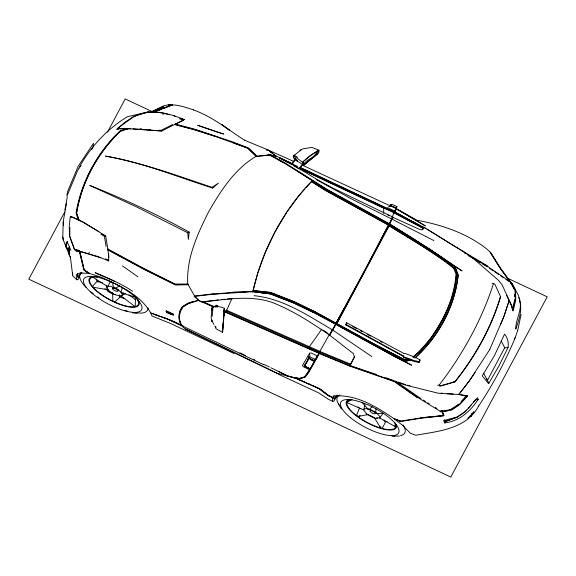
<?xml version="1.0" encoding="UTF-8"?>
<svg xmlns="http://www.w3.org/2000/svg" width="576" height="576" viewBox="0 0 576 576"><rect width="100%" height="100%" fill="white"/><g stroke="black" fill="none" stroke-linecap="round" stroke-linejoin="round"><path stroke-width="0.86" d="M69.862 227.462L69.804 236.347L74.714 249.797L100.915 257.89M213.098 306.288L213.041 307.613L213.098 306.288L217.627 306.166L224.41 308.21L224.107 314.489M335.556 324.67L335.563 324.259L313.841 312.674L293.681 303.012L270.36 293.947L253.058 291.701L213.581 294.163L194.119 296.41L199.534 300.982L202.032 302.083C225.115 299.686 249.055 294.754 271.699 302.256C292.45 310.306 311.184 322.459 329.422 335.045L335.887 324.418L335.477 324.576M108.785 257.45L107.892 249.048L144.626 268.848L175.018 284.047L187.776 283.997L194.551 295.927L198.598 300.413L213.25 306.864M119.722 294.804L119.678 297.461L114.854 301.838L113.818 301.651L112.896 300.917L112.514 292.32M106.56 285.271L107.323 289.642L114.264 294.523L121.27 296.165L135.209 306.698L135.475 299.506L128.837 294.869M215.921 326.779L215.87 328.666L222.516 332.338L224.064 315.13M222.509 332.323L223.618 317.045M222.602 331.236L223.128 323.23M317.239 150.502C316.778 157.01 307.21 158.825 304.049 163.778L303.293 164.275L304.236 164.714L317.11 154.181C322.97 144.886 303.574 160.927 303.185 161.849L304.236 164.714M299.88 150.278L303.25 148.788L311.875 147.42L318.982 150.206L318.931 152.1L317.801 153.763L303.674 165.319L302.53 162.18L293.609 155.794L301.342 149.71M403.337 356.429L345.773 324.85L346.644 322.733L404.489 353.786L405.101 353.441L415.246 357.271L419.954 359.87L419.933 360.792L418.99 362.549L413.546 361.325L403.402 357.494L403.351 355.91L345.787 324.338M346.63 323.244L346.644 322.733M403.402 357.494L403.351 355.91M418.99 362.549L419.954 359.87M66.19 247.378L63.317 239.911L62.791 237.031L63.202 221.933M217.541 307.015L213.048 306.749L211.91 307.822L211.982 310.198M395.093 423.986L395.777 426.874L379.663 417.982L379.714 416.506C376.769 412.236 371.714 409.946 366.854 408.622L364.536 408.874L363.629 409.918L347.278 402.689M224.15 313.639L224.33 309.262L224.251 310.032M212.242 316.267L213.048 306.749M224.021 315.562L224.165 313.949M211.91 307.822L211.147 317.851L211.946 321.473M223.61 317.311L224.41 308.21M456.372 273.175C455.623 297.691 443.239 320.004 429.826 339.847M212.083 320.126L211.954 321.422L212.004 320.976L213.991 324.511M252.77 292.068L253.08 290.455C262.469 249.919 282.398 211.622 311.321 181.591L312.278 180.54L326.066 189.346L348.005 201.42M105.631 235.922L82.966 222.012L73.886 217.843L70.51 216.49L70.229 216.886L69.242 226.195L69.574 236.239L74.477 249.689L97.798 256.478L108.734 260.921L108.677 254.254M189.187 232.092L188.366 239.4L187.747 232.762L136.613 206.906L89.798 185.422C123.804 198.936 157.19 214.438 189.187 232.092L187.747 232.762M500.407 268.69L512.618 285.25L510.034 281.131M310.781 367.675L310.082 369.014C309.326 368.114 303.394 367.121 305.071 365.436L307.951 360.115L308.858 356.782L307.728 360.007L304.258 365.638L305.071 366.71L310.046 369.072L310.687 367.841M92.974 147.463L93.492 143.251L78.077 166.478L67.435 191.945L66.917 196.157L77.558 170.69L79.049 168.444M179.316 317.75L180.137 312.07L182.88 307.037L188.395 303.653L198.598 300.413M222.61 331.25L222.696 330.66M521.1 314.525L517.666 330.566M475.085 372.499L469.382 380.837L458.806 394.51L438.228 393.214L405.418 385.049L349.783 365.796L354.348 356.81L353.34 353.534L329.724 335.268L329.796 334.85M375.941 408.694L375.79 412.344L376.308 413.46L383.558 413.59M64.858 210.017L67.327 196.884M297.619 157.327L294.12 155.203L293.861 156.528L293.609 155.794M66.492 203.242L63.18 221.803L63.526 225.382M324.209 391.982L328.313 395.309L332.719 397.44L332.28 399.06L332.834 401.429L333.842 401.083L337.342 395.143L335.11 398.707L334.102 399.06L333.547 396.684M333.9 395.28L333.655 397.678L334.145 398.981L336.917 395.201M512.302 309.622L514.778 299.412M492.041 283.442L493.538 283.428C481.817 320.062 462.506 354.701 439.106 385.178L437.602 385.193M312.264 180.634L325.951 189.367L389.16 224.064L392.609 216.929L332.784 188.071L317.477 179.748L291.78 164.11L279.302 157.651M311.551 181.418L325.303 190.102L389.282 225.554L336.65 323.942L336.06 323.323L363.362 273.326L389.081 224.042L363.146 273.29L335.498 324.209L336.132 323.215L314.489 311.58L294.156 301.81L270.504 292.514L253.152 290.585L257.674 273.478M500.53 324.821L504.108 315.864L509.206 300.305L502.121 284.825L498.564 280.426L473.177 258.386L463.738 251.82L423.95 227.16L422.28 229.831L419.724 229.457L392.695 217.267L389.592 223.87L430.632 249.617L462.103 270.965C437.861 255.542 414.454 238.536 389.412 224.23L388.361 225.302C410.45 239.112 433.505 251.806 453.708 268.373L456.149 274.234C453.254 305.755 436.651 336.37 412.913 357.113M370.613 410.443L371.023 409.889M364.954 404.755L363.629 409.918L366.977 414.439L374.99 418.471L379.836 417.816M493.538 283.428L494.921 284.306L500.609 296.755C491.45 327.823 475.272 356.587 455.098 381.83L440.827 385.963L439.33 385.978M226.368 310.126L319.702 351.259L319.025 353.11L224.093 311.256M319.896 352.346L319.594 353.354L349.898 365.854L350.532 364.097L320.227 351.598L319.896 352.346L350.208 364.846M118.951 128.729L117.418 128.808L124.826 122.299L133.618 116.532L148.212 111.874L154.303 111.766L163.418 113.198L173.254 115.438L184.385 119.513L161.741 131.033L132.883 128.779M336.175 323.482L314.554 311.465L294.228 301.694L270.605 292.406L253.152 290.585M395.971 208.526L393.934 212.954L394.69 212.861L423.475 228.19M392.386 204.516L396.979 206.647L395.388 210.067L395.878 208.699M508.061 347.479C508.91 342.936 507.506 337.212 504.554 334.152L494.496 355.514L482.242 375.862L488.621 383.616L499.003 365.81L508.061 347.479L504.576 347.89M396.23 208.872L425.318 225.878L396.526 208.822L394.69 212.861M308.858 356.782L309.449 358.474L314.69 360.922L309.521 358.51L308.952 357.077L307.865 360.281L304.582 365.767M215.51 306.785L216.072 305.136L217.663 305.791M517.615 330.624L515.196 337.687L514.145 338.897M270.929 367.783L288.18 376.128L295.178 377.842L319.039 388.505L328.205 395.453L332.719 397.44M257.904 272.621L265.255 252.418L275.17 231.682L286.452 212.717M423.634 228.01L423.95 227.16L423.274 228.427M458.806 394.51L469.325 380.88L489.852 349.394M151.51 112.046L154.202 112.025L172.318 104.861C179.669 105.149 186.653 107.705 193.586 109.915M473.386 402.35L475.697 399.442L478.188 399.413L477.547 397.67L465.552 411.401L457.25 416.952L443.671 420.581L444.744 422.892C459.346 421.308 470.448 411.185 478.188 399.413M68.926 248.112L69.566 246.578L68.731 248.486L68.868 250.79L68.911 248.148L69.422 255.29M471.607 414.115L470.815 416.628L473.515 411.761M471.924 413.597L471.254 415.714L472.334 413.978M117.857 290.441L117.85 289.93M389.282 208.512L394.927 211.104L396.418 208.152L391.169 205.726L389.369 206.28L391.169 205.891M379.663 417.982L383.256 413.042M383.263 208.217L383.695 207.41L394.186 212.364L391.968 217.505M394.409 212.875L395.87 208.93M489.73 349.51L504.252 315.655L509.206 300.305M515.246 337.622C505.31 361.519 493.049 384.415 478.699 405.943M113.155 287.741L113.162 288.252M231.905 298.584L225.857 312.077L223.438 311.011M300.269 378.274L305.064 376.783L308.592 372.038L319.306 353.362L319.565 351.972L313.178 363.6M310.046 369.072L310.565 367.661M295.618 378.238L300.506 378.648L305.258 377.129L308.887 372.182L319.651 352.613M389.434 223.733L389.477 224.258L392.947 217.087M172.318 104.861L167.45 106.963M394.927 211.104L396.418 208.152L392.616 206.546M315.194 359.611C315.094 363.118 309.11 359.41 308.815 357.372M337.147 321.883L338.018 320.22M383.818 425.254L382.255 428.227L380.47 427.723L374.378 417.708L374.99 418.471L377.503 417.845M384.163 424.598L385.531 421.992L383.99 419.926M121.01 295.834L121.27 296.165L122.198 295.229L122.213 293.609L118.562 289.951L114.386 288.05L112.889 285.343L112.73 282.391L110.246 281.808L108.122 285.862L106.934 286.459L107.323 289.642L108.77 289.426M422.762 229.543L423.403 228.334L394.33 213.005M381.463 238.572L388.858 225.014L388.361 225.302L388.793 225.115L325.202 190.354L311.321 181.591L312.278 180.54M389.102 225.245L336.65 323.942M64.742 211.997L28.8 279.187L450.785 477.043L547.2 296.813L507.283 278.1M107.46 132.156L125.215 98.957L152.1 111.564M67.399 242.23C66.168 242.438 65.47 249.264 68.868 250.79M302.04 169.675L302.501 168.811L300.118 167.681M308.441 348.07L319.09 352.742L319.522 351.936M393.761 213.163L394.186 212.364M345.773 324.85L346.349 323.784M350.46 364.536L349.783 365.796L350.093 365.472L362.39 369.749M350.33 364.925L354.629 356.918M444.744 422.892L445.507 421.481L457.034 417.262L464.71 412.049L466.459 410.112M336.06 323.323L343.973 308.657M78.466 277.142L81.029 272.448M277.38 373.586L185.587 329.285L181.382 325.598L180.698 323.496M329.422 335.045L335.563 324.259M329.724 335.268L335.779 324.454L395.23 356.89L411.682 365.22L395.338 356.854L335.758 324.079M319.09 352.742L329.515 334.238M316.505 357.617L309.586 369.734L303.401 366.732L302.45 365.522L309.564 353.261L311.011 352.93L317.419 355.982L315.497 359.496L309.946 356.954L309.564 353.261M314.309 361.49L315.749 358.949M395.561 209.398L396.446 208.087M444.391 422.856L445.198 421.445L444.564 420.034M311.227 366.948L304.654 376.87L299.83 378.346L294.674 377.892L287.093 375.818M391.507 204.955L390.665 204.862L391.075 204.696L389.585 206.366L390.946 204.919L390.218 204.948L390.751 204.761L389.369 206.28M396.713 207.094L396.979 206.647M78.782 168.235C90.137 147.218 106.862 129.269 127.246 116.791L148.212 111.874L148.644 112.716M67.198 241.898L67.73 241.97L67.198 241.898L66.427 243.137L66.017 244.757L66.406 247.291M66.809 243.13L67.601 241.855M335.83 324.389L336.463 323.395L393.278 354.492M510.653 283.147L511.121 282.42L513.324 285.898L518.314 295.2L519.833 299.822M80.042 166.946L81.036 165.449M91.476 149.71L92.47 148.212M299.916 167.666L394.474 212.076L393.818 212.71L302.105 169.553M266.306 149.623L266.515 149.321L269.309 150.833L272.657 153.403M394.747 212.436L394.438 212.882L423.223 228.211L423.821 227.686L395.028 212.357L423.54 227.765M308.959 347.335L321.869 329.047M181.382 325.598L167.292 319.025L150.71 312.991C141.142 295.992 122.357 286.776 105.156 279.202C98.568 275.062 90.05 275.407 84.269 270.007C82.663 263.959 81.274 257.429 79.718 251.251L76.19 251.395M286.898 211.961L299.398 195.048L304.79 189.072M332.662 397.613L334.303 395.993C356.371 394.222 376.661 406.836 394.214 418.831L402.314 425.088L410.422 433.296L415.706 435.254C438.725 431.107 466.142 429.235 478.649 406.008M291.622 163.915L295.387 159.005M292.687 162.95L295.38 159.437M266.486 150.048L266.717 149.681M439.106 385.178L440.604 385.841L454.867 381.708C475.042 356.393 491.227 327.607 500.458 296.496L500.609 296.755M294.12 161.546L267.12 149.573L266.875 149.933M420.545 350.971L428.738 341.158M473.436 402.278L474.588 400.91M299.39 167.998L302.861 163.944M299.959 167.76L302.854 164.383M302.53 162.18L309.838 155.88L318.982 150.206M305.993 187.74L311.386 181.771M468.209 408.175L471.118 404.942M461.174 401.472L466.006 396.158M449.561 409.838L441.59 411.178L442.577 411.638L451.433 410.148L459.742 404.597L467.59 395.957L463.709 395.633L458.374 394.294L467.136 395.741C460.649 404.28 451.656 412.02 440.345 411.394L417.658 397.418L394.481 381.211M372.211 406.822L369.468 409.162L368.294 409.428L362.174 402.53M474.062 412.049L467.798 418.162M256.86 156.074L256.406 156.319L247.99 148.198L215.431 136.498L194.429 129.773L174.521 124.495L175.442 124.027L194.962 129.233L233.179 142.034L248.796 148.09L256.86 156.074L269.964 154.958L275.897 155.93L293.566 164.254M150.71 312.991L152.05 316.022L170.806 323.59L233.957 353.477M125.33 293.299L121.27 296.165M414.821 358.042C438.264 336.931 454.781 306.626 458.114 275.112L455.126 267.17C434.369 251.23 411.559 238.154 389.39 224.302L389.412 224.23M415.346 357.782C438.552 336.679 454.954 306.533 458.194 275.17L455.184 267.134M212.746 188.05L218.477 183.11L212.04 187.351L210.722 186.912C176.112 175.226 141.552 162.533 105.48 156.103C142.38 162.446 177.257 176.868 212.746 188.05L212.04 187.351M117.418 128.808L127.771 128.7L120.514 131.076C97.646 152.849 81.706 181.915 76.608 213.149L78.941 219.974L76.522 213.091C81.619 181.973 97.502 153.007 120.276 131.299L127.771 128.7L161.741 130.954M413.618 357.3C437.407 336.492 454.046 305.813 456.962 274.212L454.478 268.25C434.326 251.575 411.149 238.954 389.045 225.108M394.762 419.22L400.802 421.502L420.739 418.255L443.894 415.685L442.577 411.638L440.143 411.775M413.374 356.94L419.897 351.518M66.175 247.176L69.329 254.916M117.706 128.246L133.848 116.64C145.015 111.283 157.385 110.635 169.157 114.624M79.718 251.251L84.096 269.77M119.282 286.178L115.603 288.072L114.386 288.05L110.678 286.265L107.388 286.409L92.83 277.2L93.83 276.977M77.544 273.319L78.214 277.351L79.38 276.97L78.07 279.425L76.903 279.806L76.162 275.897L76.954 274.356L79.25 273.146L89.179 273.247L84.161 269.669M268.013 154.944L269.906 154.735L284.112 162.331L326.491 189.036L389.261 223.675M450.454 409.687L458.755 404.129M256.406 156.319L256.082 156.312C234.389 169.265 220.313 191.29 208.138 212.782C197.122 234.857 186.235 258.746 187.776 283.997M173.786 314.928L173.326 314.172L169.87 312.401L166.399 310.918L165.91 311.234L166.781 312.523L173.297 315.245M303.674 165.319C302.486 163.627 293.342 159.97 294.811 158.011L294.156 158.314L293.458 157.392L293.249 155.794L294.12 155.203M370.771 409.68L370.267 409.99L370.505 410.666M300.679 169.891L302.501 168.811M352.109 399.514L346.867 402.228M79.344 251.222L83.772 269.734L84.29 269.777M174.521 124.574L183.478 120.341M172.591 124.531L161.071 130.356L159.307 130.19M151.128 111.931L163.555 105.84L168.559 104.789M387.59 207.41L390.708 205.985L396.245 208.562M360.85 408.586L359.23 408.737L356.558 415.274L358.157 416.477L360.194 415.57M151.027 112.198L163.62 106.74L150.689 112.147M172.346 105.17L171.986 104.839L153.965 111.737M154.202 112.025L156.686 111.074M158.342 110.441L161.654 109.174M163.31 108.54L165.794 107.597M457.034 417.262L445.248 421.553L444.55 420.005M193.55 301.277L187.733 303.322L182.297 306.742C178.135 312.026 177.883 319.55 181.138 325.325L183.074 325.879M389.736 206.114L391.241 205.682M465.286 396.31L467.136 395.741M394.214 418.831L400.363 421.142L423.346 417.535L443.894 415.685M183.017 119.909L184.385 119.513M198.59 300.11L188.172 303.35L182.707 306.72C179.482 310.932 178.344 316.584 180.079 321.631M173.326 314.172L172.548 314.323L166.802 311.63L166.399 310.918M358.157 416.477L368.05 414.526L366.977 414.439L366.451 413.323M377.381 413.546L378.706 413.28M304.258 365.638L310.003 368.863M404.762 361.382L411.206 360.281M411.034 360.115L404.849 361.159L395.46 356.71L335.808 324M209.16 294.559L232.97 292.291L252.893 291.391L270.216 293.746L293.695 302.926L313.949 312.646M408.269 359.258L404.77 359.842L410.033 359.28M453.708 268.373L454.478 268.25M390.665 204.862L391.838 204.768M420.588 417.888L430.351 416.894M116.302 129.254L118.606 128.959M120.146 128.772L130.298 128.729M256.543 156.593L269.006 155.066M213.926 300.391L202.464 301.781L213.754 306.749M215.69 300.175L218.333 299.851M194.832 295.999L213.415 293.854M390.218 204.948L391.435 204.811M396.526 208.822L417.002 220.234C441.238 224.705 467.294 233.222 487.397 249.538L490.572 252.518L500.429 268.337L512.993 285.379M432.058 416.743L443.714 415.411L442.231 411.473M123.667 292.925L121.334 292.932L121.082 291.924L122.378 287.482L121.932 287.129M221.731 299.527L225.086 299.239M227.599 299.023L231.79 298.663M162.871 114.3L163.397 114.271M89.014 252.353L89.546 252.324M440.618 410.746L442.426 410.674L441.958 411.703L443.376 415.512M187.87 284.436L175.068 284.508L144.67 269.359L108.05 249.638M188.021 284.753L175.55 284.998L144.49 269.647L108.043 250.013M232.97 292.291L245.023 292.154M391.896 436.154L399.47 436.061M453.593 381.845L454.867 381.708M319.306 353.362L223.834 311.522M475.574 399.744L478.044 399.773M171.986 104.839L168.286 104.789L172.267 104.854M115.481 294.545L114.264 294.523L113.522 293.623M453.125 394.085L447.041 393.682M252.871 291.658L270.238 293.508L293.774 302.702L314.057 312.437L335.621 324.007M255.017 292.01L270.216 293.746M148.738 129.348L150.494 129.463M132.408 312.833L141.646 313.099A38.131 12.391 28 0 0 148.032 307.894M114.149 287.474L113.134 287.41A3.082 1.001 28.1 0 0 112.745 287.784M388.649 225.634L389.03 225.662M140.033 128.736L141.754 128.866M295.178 377.842L297.727 378.058M441.194 393.091L442.778 393.286M400.615 421.121L395.431 419.134M108.043 289.771L93.578 287.323L92.657 286.762L92.621 286.186L96.919 281.448L102.564 282.802M254.052 295.69C283.075 298.598 307.822 315.454 332.338 329.839M419.011 361.634L413.575 360.403L403.43 356.573M407.455 385.128L410.047 385.762M185.522 328.867L277.43 373.32L295.186 378.194L318.967 388.627L328.14 395.575L332.582 397.728M270.778 154.951L275.969 156.269M175.025 124.452L194.818 129.708L215.784 136.433M78.84 219.823L78.3 219.679L76.082 212.882C81.252 181.778 97.099 152.82 119.851 131.076L126.979 128.686L127.44 128.981M121.334 292.932L135.59 297.23L135.446 296.849M114.293 287.669L114.876 287.842M216.461 131.803L223.704 134.064L197.69 125.316L215.654 131.551M511.078 282.78L513.324 285.898L500.746 268.704L490.543 252.598M76.32 249.574L79.387 250.546M335.974 323.23L336.463 323.395M363.211 370.03L376.618 374.522M155.75 314.777L158.832 315.806M162.706 317.117L174.888 321.919L180.799 324.936M179.359 118.735L183.614 120.19M398.167 382.082L405.727 384.703M385.726 377.698L393.977 380.621M155.354 314.834L167.198 318.809L181.138 325.325M509.076 300.658L509.594 300.852L511.747 305.834L513.079 310.932L515.765 299.873L515.542 290.318L511.452 282.895L510.466 282.434L514.145 289.116M173.254 115.553L175.637 116.446M180.403 118.231L182.786 119.117M232.675 142.553L247.673 148.226L256.082 156.312M105.379 258.898L108.713 260.194M151.632 313.142L155.498 314.676M266.515 149.321L244.346 140.112M319.471 353.599L349.776 366.098L394.279 381.593L417.456 397.8M169.834 313.762L171.914 314.654M95.249 272.628C108.05 278.114 120.982 283.493 132.631 291.233M95.306 272.858L114.358 281.21M298.368 379.238L300.766 380.29M302.357 380.988L304.747 382.039M307.944 383.436L310.334 384.487M311.933 385.186L320.875 389.412M319.327 352.102L223.596 309.888M193.478 109.944C212.429 116.64 227.923 129.643 244.606 140.249M204.912 302.609L212.904 306.209M287.15 161.87L291.938 164.045M285.271 161.222L287.669 162.31M300.434 168.106L394.193 212.155M301.658 169.387L307.246 171.922M405.367 360.058L380.858 347.674M302.306 165.175L388.699 205.164M305.618 366.696L310.219 368.827M278.15 374.112L318.65 392.861L328.37 399.29L332.834 401.429M316.166 153.742L317.11 154.181M403.956 359.46L365.162 339.25M400.183 358.092L394.826 355.342M401.695 358.805L404.712 360.216M466.603 395.496L467.59 395.957M299.988 167.278L394.596 211.853L394.747 212.342M301.738 169.517L383.659 208.109M297.727 166.55L279.432 157.896L291.629 164.383M182.095 325.822L263.491 364.622M263.65 364.284L269.309 367.006M239.94 352.822L245.441 355.486M253.303 359.287L254.873 360.043M391.651 218.974L351.965 199.174L316.181 179.568M70.726 216.317L82.966 222.091L98.878 231.646M166.37 311.998L169.142 313.409M278.201 371.282L288.461 376.517M433.829 240.552L391.99 219.146M395.15 212.134L425.412 228.355M269.388 155.088L283.586 162.684L311.609 180.245M352.8 326.556L356.659 328.622M360.518 330.689L362.059 331.517M267.12 149.573L270 151.121L275.897 155.93M367.459 334.426L370.541 336.103M380.563 341.575L382.111 342.418M336.348 323.41L365.702 339.523M387.691 214.877L389.146 215.69M277.502 159.25L283.586 162.684M328.068 333.403L323.194 330.12M487.879 266.155L450.497 243.821M464.184 252.778L465.703 253.67M467.215 254.556L487.678 266.537L509.832 281.513L510.912 282.802L515.081 290.102L515.304 299.664L512.618 310.716L512.33 309.326M468.468 255.787L470.743 257.119M472.262 258.012L473.774 258.898M475.294 259.783L480.593 262.886M482.112 263.779L487.411 266.882M426.881 229.248L435.694 234.583M293.141 165.298L299.174 168.97M388.735 225.482L417.37 242.942L448.171 263.102M420.955 398.635L395.482 381.067M423.223 400.032L425.491 401.429M427.759 402.826L429.271 403.754M435.319 407.484L436.831 408.413M101.405 233.798L105.782 236.491M100.908 234.173L104.386 236.311L106.128 246.521M326.066 189.346L297.734 171.238M116.143 288.439L116.734 288.806M436.435 235.051L449.762 243.367M332.662 330.034L371.779 356.544M489.629 268.38L493.322 270.878M494.798 271.872L498.492 274.37M500.702 275.868L503.662 277.862M505.872 279.36L508.831 281.362M369.187 212.774L370.649 213.761M122.472 265.91L137.945 276.804M108.043 280.253L110.246 281.808M83.938 269.964L88.841 273.478M221.803 124.553L229.478 130.169L221.652 124.445M269.561 151.207L272.29 153.281M321.466 389.772L322.834 390.881M273.65 154.354L275.681 156.01M449.482 264.175L454.075 267.948M490.133 252.151L490.572 252.518M294.084 158.249L297.482 161.165L294.156 158.314M294.322 158.314L296.093 159.89M76.903 279.806L72.886 276.084L72.382 273.046M70.51 216.49L71.489 217.447M458.971 394.308L459.36 394.754M367.682 408.658L368.294 409.428M69.062 250.416L67.356 247.982M69.048 250.452L69.156 255.06M509.141 300.636L506.534 295.25M490.601 252.914L499.939 267.934M108.108 259.913L108.734 260.921M341.467 409.061L337.37 401.753A38.131 12.434 28 0 1 339.869 394.999M67.068 241.841L65.786 244.627L66.118 247.025M214.783 325.922L215.575 327.334M501.206 341.05L504.727 347.674L487.418 380.434L483.502 373.075M181.757 325.642L179.928 321.271M69.444 255.679L70.589 257.954M515.484 290.693L514.31 288.274L514.829 289.894M518.76 297.619C523.865 308.045 515.39 318.773 515.794 329.119C518.767 320.191 522.576 310.241 519.682 300.888M67.291 242.021L70.862 250.337M509.443 301.349L510.984 304.906M486.655 378.331L488.844 383.393M394.841 425.527L395.294 426.888M77.717 275.306L78.278 277.229M77.155 274.579L77.818 277.092M511.286 305.618L511.956 308.167M380.138 426.269L380.47 427.723M63.317 239.911L62.791 237.031M105.631 235.843L107.885 249.127M107.892 249.048L108.043 250.092M70.502 257.695L70.308 256.327L72.626 275.033M514.656 294.199L514.721 296.806M383.695 207.41L383.731 213.415M403.085 424.937A38.131 12.434 28 0 1 400.493 435.672M394.726 435.96A38.131 12.434 28 0 1 392.76 435.766M341.323 408.118A38.131 12.434 28 0 1 340.121 406.613M339.091 405.137A38.131 12.434 28 0 1 338.249 403.726M396.166 424.368A28.102 9.144 28 0 1 366.718 422.489A28.102 9.144 28 0 1 349.661 399.377M136.886 313.063A38.131 12.391 28 0 1 133.164 312.538M127.548 311.213A38.131 12.391 28 0 1 124.97 310.428M99.094 297.886A38.131 12.391 28 0 1 97.589 296.885M93.269 293.767A38.131 12.391 28 0 1 90.648 291.665M85.968 287.352A38.131 12.391 28 0 1 82.022 272.52M137.542 299.009A28.102 9.13 28 0 1 110.916 300.492A28.102 9.13 28 0 1 93.586 276.451M111.902 293.609A27.85 9.036 28.2 0 1 107.388 290.902M394.862 422.69A27.31 8.914 28 0 1 367.013 422.381A27.31 8.914 28 0 1 351.605 399.6M387.101 421.61A22.824 7.452 27.9 0 1 384.934 421.243M373.903 417.42A22.824 7.452 27.9 0 1 368.41 414.569M360.058 408.78A22.824 7.452 27.9 0 1 357.991 406.901M375.538 412.085A3.089 1.001 28.1 0 1 375.768 412.762M134.28 295.567A27.31 8.878 28 0 1 128.866 306.547A27.31 8.878 28 0 1 95.328 289.577A27.31 8.878 28 0 1 97.394 276.905M136.166 298.519A22.824 7.423 27.9 0 1 134.914 299.29M124.913 298.649A22.824 7.423 27.9 0 1 119.225 296.698M112.903 293.738A22.824 7.423 27.9 0 1 104.861 288.713M97.805 282.053A22.824 7.423 27.9 0 1 96.206 279.101M116.914 288.77A3.082 1.001 28.1 0 1 118.267 290.376M117.922 291.038L116.51 291.348A3.082 1.001 28.1 0 1 113.184 289.606A3.082 1.001 28.1 0 1 112.781 288.065L115.186 288.634A3.082 1.001 28.1 0 1 117.914 291.038M370.361 410.45L369.857 410.76L370.094 411.437L372.341 413.129A3.089 1.001 28.1 0 0 375.336 413.23A3.089 1.001 28.1 0 0 371.47 410.594L370.361 410.45M350.64 417.809A32.738 10.67 28 0 0 398.57 433.073A32.738 10.67 28 0 0 359.993 401.854A32.738 10.67 28 0 0 350.64 417.809M91.786 293.054A32.738 10.62 28 0 0 140.962 310.644A32.738 10.62 28 0 0 105.35 279.533A32.738 10.62 28 0 0 91.786 293.054"/></g></svg>
